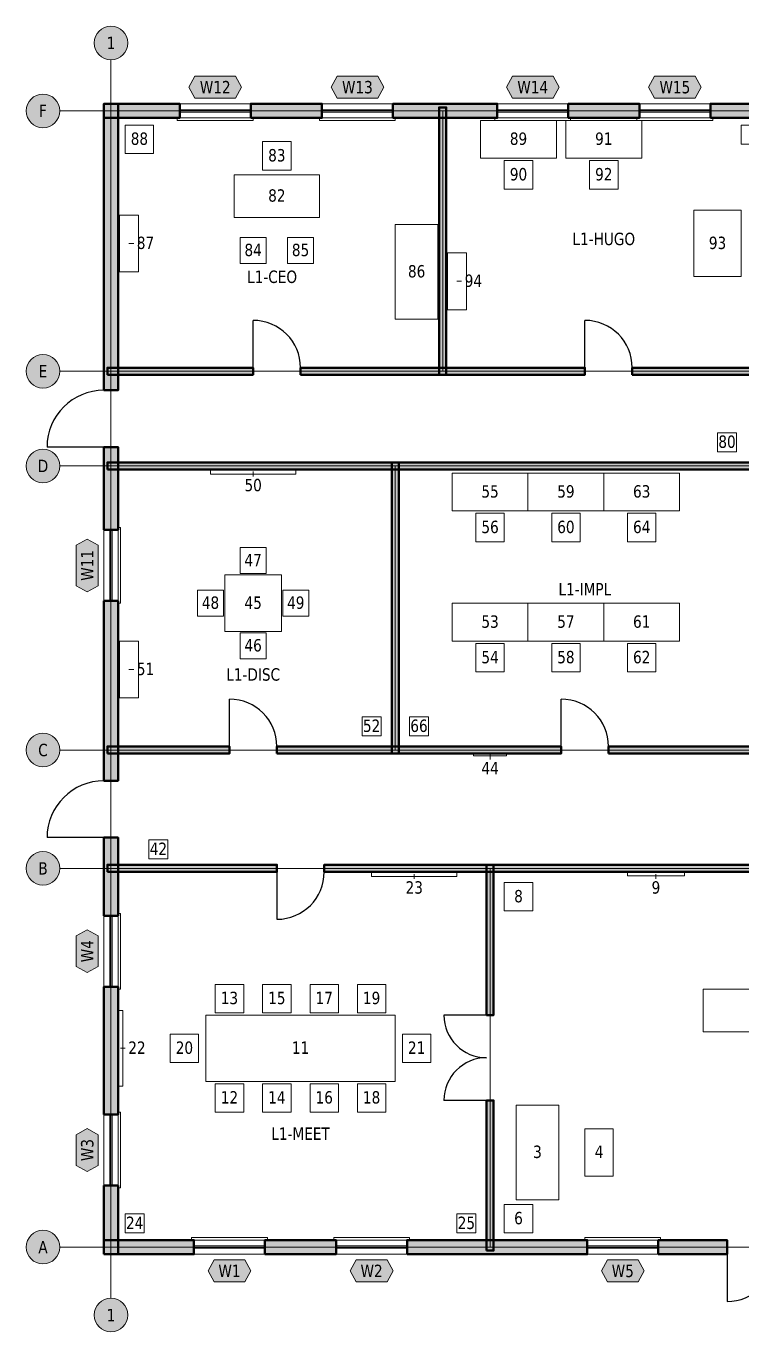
# Model space of a CAD drawing. Header units: millimetres. Extents: x -1791 to 33791, y -1791 to 25791.
# Drawn here: x -1791 to 13314, y -1791 to 25791 of the extents above; entities that cross this region are included whole.
import ezdxf
from ezdxf.enums import TextEntityAlignment as Align

# ---------------------------------------------------------------- set-up
doc = ezdxf.new("R2010")
doc.units = ezdxf.units.MM
doc.linetypes.add('CENTER', pattern=[5.08, 3.175, -0.635, 0.635, -0.635])
doc.linetypes.add('DASHED', pattern=[1.524, 1.27, -0.254])
for name, color, linetype, lineweight, true_color in [('A-ANNO-RMNM', 7, 'Continuous', 18, 0x22302a), ('A-DOOR', 7, 'Continuous', 25, 0x1f4d3a), ('A-FURN', 7, 'Continuous', 18, 0x8a8076), ('A-FURN-IDEN', 7, 'Continuous', 9, 0x8a8076), ('A-GLAZ', 7, 'Continuous', 18, 0x1f4d3a), ('A-GLAZ-IDEN', 7, 'Continuous', 13, 0x3d5a4c), ('A-GRID', 7, 'CENTER', 13, 0x8fa99b), ('A-GRID-IDEN', 7, 'Continuous', 18, 0x2f4238), ('A-WALL', 7, 'Continuous', 50, 0x1f4d3a)]:
    doc.layers.add(name, color=color, linetype=linetype, lineweight=lineweight, true_color=true_color)
doc.layers.add('A-AREA', color=7, linetype='Continuous', lineweight=13, true_color=0xa0b4aa, plot=False)
doc.styles.add('KR-SANS', font='DejaVuSans.ttf', dxfattribs={"width": 0.8})

msp = doc.modelspace()

# ---------------------------------------------------------------- hatches: boundary and pattern name
at = {"layer": 'A-GLAZ-IDEN', "true_color": 0xffffff}
h = msp.add_hatch(color=7, dxfattribs=at)
h.dxf.hatch_style = 1
h.paths.add_polyline_path([(1644, 24502), (1771, 24734), (2629, 24734), (2756, 24502), (2629, 24270), (1771, 24270)])
h = msp.add_hatch(color=7, dxfattribs=at)
h.dxf.hatch_style = 1
h.paths.add_polyline_path([(4644, 24502), (4771, 24734), (5629, 24734), (5756, 24502), (5629, 24270), (4771, 24270)])
h = msp.add_hatch(color=7, dxfattribs=at)
h.dxf.hatch_style = 1
h.paths.add_polyline_path([(8344, 24502), (8471, 24734), (9329, 24734), (9456, 24502), (9329, 24270), (8471, 24270)])
h = msp.add_hatch(color=7, dxfattribs=at)
h.dxf.hatch_style = 1
h.paths.add_polyline_path([(11344, 24502), (11471, 24734), (12329, 24734), (12456, 24502), (12329, 24270), (11471, 24270)])
h = msp.add_hatch(color=7, dxfattribs=at)
h.dxf.hatch_style = 1
h.paths.add_polyline_path([(-502, 13844), (-734, 13971), (-734, 14829), (-502, 14956), (-270, 14829), (-270, 13971)])
h = msp.add_hatch(color=7, dxfattribs=at)
h.dxf.hatch_style = 1
h.paths.add_polyline_path([(-502, 5798), (-734, 5925), (-734, 6575), (-502, 6702), (-270, 6575), (-270, 5925)])
h = msp.add_hatch(color=7, dxfattribs=at)
h.dxf.hatch_style = 1
h.paths.add_polyline_path([(-502, 1598), (-734, 1725), (-734, 2375), (-502, 2502), (-270, 2375), (-270, 1725)])
h = msp.add_hatch(color=7, dxfattribs=at)
h.dxf.hatch_style = 1
h.paths.add_polyline_path([(2048, -502), (2175, -270), (2825, -270), (2952, -502), (2825, -734), (2175, -734)])
h = msp.add_hatch(color=7, dxfattribs=at)
h.dxf.hatch_style = 1
h.paths.add_polyline_path([(5048, -502), (5175, -270), (5825, -270), (5952, -502), (5825, -734), (5175, -734)])
h = msp.add_hatch(color=7, dxfattribs=at)
h.dxf.hatch_style = 1
h.paths.add_polyline_path([(10348, -502), (10475, -270), (11125, -270), (11252, -502), (11125, -734), (10475, -734)])
at = {"layer": 'A-GRID-IDEN', "true_color": 0xffffff}
h = msp.add_hatch(color=7, dxfattribs=at)
h.dxf.hatch_style = 1
edge = h.paths.add_edge_path()
edge.add_arc((0, 25435), 355, 0, 360)
h = msp.add_hatch(color=7, dxfattribs=at)
h.dxf.hatch_style = 1
edge = h.paths.add_edge_path()
edge.add_arc((-1435, 24000), 355, 0, 360)
h = msp.add_hatch(color=7, dxfattribs=at)
h.dxf.hatch_style = 1
edge = h.paths.add_edge_path()
edge.add_arc((-1435, 18500), 355, 0, 360)
h = msp.add_hatch(color=7, dxfattribs=at)
h.dxf.hatch_style = 1
edge = h.paths.add_edge_path()
edge.add_arc((-1435, 16500), 355, 0, 360)
h = msp.add_hatch(color=7, dxfattribs=at)
h.dxf.hatch_style = 1
edge = h.paths.add_edge_path()
edge.add_arc((-1435, 10500), 355, 0, 360)
h = msp.add_hatch(color=7, dxfattribs=at)
h.dxf.hatch_style = 1
edge = h.paths.add_edge_path()
edge.add_arc((-1435, 8000), 355, 0, 360)
h = msp.add_hatch(color=7, dxfattribs=at)
h.dxf.hatch_style = 1
edge = h.paths.add_edge_path()
edge.add_arc((-1435, 0), 355, 0, 360)
h = msp.add_hatch(color=7, dxfattribs=at)
h.dxf.hatch_style = 1
edge = h.paths.add_edge_path()
edge.add_arc((0, -1435), 355, 0, 360)
at = {"layer": 'A-WALL', "true_color": 0x1f4d3a}
h = msp.add_hatch(color=119, dxfattribs=at)
h.dxf.hatch_style = 1
h.paths.add_polyline_path([(-150, 23850), (1450, 23850), (1450, 24150), (-150, 24150)])
h = msp.add_hatch(color=119, dxfattribs=at)
h.dxf.hatch_style = 1
h.paths.add_polyline_path([(-150, 18100), (150, 18100), (150, 24150), (-150, 24150)])
h = msp.add_hatch(color=119, dxfattribs=at)
h.dxf.hatch_style = 1
h.paths.add_polyline_path([(2950, 23850), (4450, 23850), (4450, 24150), (2950, 24150)])
h = msp.add_hatch(color=119, dxfattribs=at)
h.dxf.hatch_style = 1
h.paths.add_polyline_path([(5950, 23850), (8150, 23850), (8150, 24150), (5950, 24150)])
at = {"layer": 'A-WALL', "true_color": 0x4e7a64}
h = msp.add_hatch(color=117, dxfattribs=at)
h.dxf.hatch_style = 1
h.paths.add_polyline_path([(6925, 18425), (7075, 18425), (7075, 24075), (6925, 24075)])
at = {"layer": 'A-WALL', "true_color": 0x1f4d3a}
h = msp.add_hatch(color=119, dxfattribs=at)
h.dxf.hatch_style = 1
h.paths.add_polyline_path([(9650, 23850), (11150, 23850), (11150, 24150), (9650, 24150)])
h = msp.add_hatch(color=119, dxfattribs=at)
h.dxf.hatch_style = 1
h.paths.add_polyline_path([(12650, 23850), (14750, 23850), (14750, 24150), (12650, 24150)])
at = {"layer": 'A-WALL', "true_color": 0x4e7a64}
h = msp.add_hatch(color=117, dxfattribs=at)
h.dxf.hatch_style = 1
h.paths.add_polyline_path([(-75, 18425), (3000, 18425), (3000, 18575), (-75, 18575)])
h = msp.add_hatch(color=117, dxfattribs=at)
h.dxf.hatch_style = 1
h.paths.add_polyline_path([(4000, 18425), (10000, 18425), (10000, 18575), (4000, 18575)])
h = msp.add_hatch(color=117, dxfattribs=at)
h.dxf.hatch_style = 1
h.paths.add_polyline_path([(11000, 18425), (16500, 18425), (16500, 18575), (11000, 18575)])
at = {"layer": 'A-WALL', "true_color": 0x1f4d3a}
h = msp.add_hatch(color=119, dxfattribs=at)
h.dxf.hatch_style = 1
h.paths.add_polyline_path([(-150, 15150), (150, 15150), (150, 16900), (-150, 16900)])
at = {"layer": 'A-WALL', "true_color": 0x4e7a64}
h = msp.add_hatch(color=117, dxfattribs=at)
h.dxf.hatch_style = 1
h.paths.add_polyline_path([(-75, 16425), (16850, 16425), (16850, 16575), (-75, 16575)])
h = msp.add_hatch(color=117, dxfattribs=at)
h.dxf.hatch_style = 1
h.paths.add_polyline_path([(5925, 10425), (6075, 10425), (6075, 16575), (5925, 16575)])
at = {"layer": 'A-WALL', "true_color": 0x1f4d3a}
h = msp.add_hatch(color=119, dxfattribs=at)
h.dxf.hatch_style = 1
h.paths.add_polyline_path([(-150, 9850), (150, 9850), (150, 13650), (-150, 13650)])
at = {"layer": 'A-WALL', "true_color": 0x4e7a64}
h = msp.add_hatch(color=117, dxfattribs=at)
h.dxf.hatch_style = 1
h.paths.add_polyline_path([(-75, 10425), (2500, 10425), (2500, 10575), (-75, 10575)])
h = msp.add_hatch(color=117, dxfattribs=at)
h.dxf.hatch_style = 1
h.paths.add_polyline_path([(3500, 10425), (9500, 10425), (9500, 10575), (3500, 10575)])
h = msp.add_hatch(color=117, dxfattribs=at)
h.dxf.hatch_style = 1
h.paths.add_polyline_path([(10500, 10425), (17200, 10425), (17200, 10575), (10500, 10575)])
at = {"layer": 'A-WALL', "true_color": 0x1f4d3a}
h = msp.add_hatch(color=119, dxfattribs=at)
h.dxf.hatch_style = 1
h.paths.add_polyline_path([(-150, 7000), (150, 7000), (150, 8650), (-150, 8650)])
at = {"layer": 'A-WALL', "true_color": 0x4e7a64}
h = msp.add_hatch(color=117, dxfattribs=at)
h.dxf.hatch_style = 1
h.paths.add_polyline_path([(-75, 7925), (3500, 7925), (3500, 8075), (-75, 8075)])
h = msp.add_hatch(color=117, dxfattribs=at)
h.dxf.hatch_style = 1
h.paths.add_polyline_path([(4500, 7925), (15500, 7925), (15500, 8075), (4500, 8075)])
h = msp.add_hatch(color=117, dxfattribs=at)
h.dxf.hatch_style = 1
h.paths.add_polyline_path([(7925, 4900), (8075, 4900), (8075, 8075), (7925, 8075)])
at = {"layer": 'A-WALL', "true_color": 0x1f4d3a}
h = msp.add_hatch(color=119, dxfattribs=at)
h.dxf.hatch_style = 1
h.paths.add_polyline_path([(-150, 2800), (150, 2800), (150, 5500), (-150, 5500)])
at = {"layer": 'A-WALL', "true_color": 0x4e7a64}
h = msp.add_hatch(color=117, dxfattribs=at)
h.dxf.hatch_style = 1
h.paths.add_polyline_path([(7925, -75), (8075, -75), (8075, 3100), (7925, 3100)])
at = {"layer": 'A-WALL', "true_color": 0x1f4d3a}
h = msp.add_hatch(color=119, dxfattribs=at)
h.dxf.hatch_style = 1
h.paths.add_polyline_path([(-150, -150), (150, -150), (150, 1300), (-150, 1300)])
h = msp.add_hatch(color=119, dxfattribs=at)
h.dxf.hatch_style = 1
h.paths.add_polyline_path([(-150, -150), (1750, -150), (1750, 150), (-150, 150)])
h = msp.add_hatch(color=119, dxfattribs=at)
h.dxf.hatch_style = 1
h.paths.add_polyline_path([(3250, -150), (4750, -150), (4750, 150), (3250, 150)])
h = msp.add_hatch(color=119, dxfattribs=at)
h.dxf.hatch_style = 1
h.paths.add_polyline_path([(6250, -150), (10050, -150), (10050, 150), (6250, 150)])
h = msp.add_hatch(color=119, dxfattribs=at)
h.dxf.hatch_style = 1
h.paths.add_polyline_path([(11550, -150), (13000, -150), (13000, 150), (11550, 150)])

# ---------------------------------------------------------------- linework, layer by layer
at = {"layer": 'A-AREA', "color": 253, "true_color": 0xa0b4aa}
for points in [[(0, 18500), (7000, 18500), (7000, 24000), (0, 24000)], [(7000, 18500), (14000, 18500), (14000, 24000), (7000, 24000)], [(0, 16500), (32000, 16500), (32000, 18500), (0, 18500)], [(0, 10500), (6000, 10500), (6000, 16500), (0, 16500)], [(6000, 10500), (14000, 10500), (14000, 16500), (6000, 16500)], [(0, 8000), (32000, 8000), (32000, 10500), (0, 10500)], [(0, 0), (8000, 0), (8000, 8000), (0, 8000)], [(8000, 0), (20000, 0), (20000, 8000), (8000, 8000)]]:
    msp.add_lwpolyline(points, close=True, dxfattribs=at)
at = {"layer": 'A-DOOR', "color": 119, "true_color": 0x1f4d3a}
for points in [[(3000, 18575), (3000, 19575)], [(10000, 18575), (10000, 19575)], [(-150, 16900), (-1350, 16900)], [(2500, 10575), (2500, 11575)], [(9500, 10575), (9500, 11575)], [(-150, 8650), (-1350, 8650)], [(3500, 7925), (3500, 6925)], [(7925, 4900), (7025, 4900)], [(7925, 3100), (7025, 3100)], [(13000, -150), (13000, -1150)]]:
    msp.add_lwpolyline(points, dxfattribs=at)
for centre, radius, start, end in [((3000, 18575), 1000, 0, 90), ((10000, 18575), 1000, 0, 90), ((-150, 16900), 1200, 90, 180), ((2500, 10575), 1000, 0, 90), ((9500, 10575), 1000, 0, 90), ((-150, 8650), 1200, 90, 180), ((3500, 7925), 1000, 270, 0), ((7925, 4900), 900, 180, 270), ((7925, 3100), 900, 90, 180), ((13000, -150), 1000, 270, 0)]:
    msp.add_arc(centre, radius, start, end, dxfattribs=at)
at = {"layer": 'A-FURN', "color": 8, "true_color": 0x8a8076}
for points in [[(7800, 23000), (9400, 23000), (9400, 23800), (7800, 23800)], [(9600, 23000), (11200, 23000), (11200, 23800), (9600, 23800)], [(300, 23100), (900, 23100), (900, 23700), (300, 23700)], [(13300, 23300), (13700, 23300), (13700, 23700), (13300, 23700)], [(3200, 22750), (3800, 22750), (3800, 23350), (3200, 23350)], [(8900, 22950), (8300, 22950), (8300, 22350), (8900, 22350)], [(10700, 22950), (10100, 22950), (10100, 22350), (10700, 22350)], [(4400, 22650), (2600, 22650), (2600, 21750), (4400, 21750)], [(580, 20600), (580, 21800), (180, 21800), (180, 20600)], [(12300, 21900), (12300, 20500), (13300, 20500), (13300, 21900)], [(6900, 19600), (6900, 21600), (6000, 21600), (6000, 19600)], [(3275, 21325), (2725, 21325), (2725, 20775), (3275, 20775)], [(4275, 21325), (3725, 21325), (3725, 20775), (4275, 20775)], [(7500, 19800), (7500, 21000), (7100, 21000), (7100, 19800)], [(12800, 16800), (13200, 16800), (13200, 17200), (12800, 17200)], [(2100, 16330), (3900, 16330), (3900, 16430), (2100, 16430)], [(7200, 15550), (8800, 15550), (8800, 16350), (7200, 16350)], [(8800, 15550), (10400, 15550), (10400, 16350), (8800, 16350)], [(10400, 15550), (12000, 15550), (12000, 16350), (10400, 16350)], [(8300, 15500), (7700, 15500), (7700, 14900), (8300, 14900)], [(9900, 15500), (9300, 15500), (9300, 14900), (9900, 14900)], [(11500, 15500), (10900, 15500), (10900, 14900), (11500, 14900)], [(2725, 14225), (3275, 14225), (3275, 14775), (2725, 14775)], [(2400, 13000), (3600, 13000), (3600, 14200), (2400, 14200)], [(2375, 13325), (2375, 13875), (1825, 13875), (1825, 13325)], [(3625, 13875), (3625, 13325), (4175, 13325), (4175, 13875)], [(7200, 12800), (8800, 12800), (8800, 13600), (7200, 13600)], [(8800, 12800), (10400, 12800), (10400, 13600), (8800, 13600)], [(10400, 12800), (12000, 12800), (12000, 13600), (10400, 13600)], [(3275, 12975), (2725, 12975), (2725, 12425), (3275, 12425)], [(580, 11600), (580, 12800), (180, 12800), (180, 11600)], [(8300, 12750), (7700, 12750), (7700, 12150), (8300, 12150)], [(9900, 12750), (9300, 12750), (9300, 12150), (9900, 12150)], [(11500, 12750), (10900, 12750), (10900, 12150), (11500, 12150)], [(5300, 10800), (5700, 10800), (5700, 11200), (5300, 11200)], [(6300, 10800), (6700, 10800), (6700, 11200), (6300, 11200)], [(8350, 10425), (7650, 10425), (7650, 10375), (8350, 10375)], [(800, 8200), (1200, 8200), (1200, 8600), (800, 8600)], [(5500, 7830), (7300, 7830), (7300, 7930), (5500, 7930)], [(10900, 7840), (12100, 7840), (12100, 7920), (10900, 7920)], [(8300, 7100), (8900, 7100), (8900, 7700), (8300, 7700)], [(2200, 4950), (2800, 4950), (2800, 5550), (2200, 5550)], [(3200, 4950), (3800, 4950), (3800, 5550), (3200, 5550)], [(4200, 4950), (4800, 4950), (4800, 5550), (4200, 5550)], [(5200, 4950), (5800, 4950), (5800, 5550), (5200, 5550)], [(12500, 4550), (15500, 4550), (15500, 5450), (12500, 5450)], [(250, 3400), (250, 5000), (150, 5000), (150, 3400)], [(2000, 3500), (6000, 3500), (6000, 4900), (2000, 4900)], [(1850, 3900), (1850, 4500), (1250, 4500), (1250, 3900)], [(6150, 4500), (6150, 3900), (6750, 3900), (6750, 4500)], [(2800, 3450), (2200, 3450), (2200, 2850), (2800, 2850)], [(3800, 3450), (3200, 3450), (3200, 2850), (3800, 2850)], [(4800, 3450), (4200, 3450), (4200, 2850), (4800, 2850)], [(5800, 3450), (5200, 3450), (5200, 2850), (5800, 2850)], [(8550, 3000), (8550, 1000), (9450, 1000), (9450, 3000)], [(10600, 1500), (10600, 2500), (10000, 2500), (10000, 1500)], [(8300, 300), (8900, 300), (8900, 900), (8300, 900)], [(300, 300), (700, 300), (700, 700), (300, 700)], [(7300, 300), (7700, 300), (7700, 700), (7300, 700)]]:
    msp.add_lwpolyline(points, close=True, dxfattribs=at)
at = {"layer": 'A-FURN-IDEN', "color": 49, "true_color": 0x4a423b}
for points in [[(380, 21200), (480, 21200)], [(7300, 20400), (7400, 20400)], [(3000, 16380), (3000, 16280)], [(380, 12200), (480, 12200)], [(8000, 10400), (8000, 10300)], [(6400, 7880), (6400, 7780)], [(11500, 7880), (11500, 7780)], [(200, 4200), (300, 4200)]]:
    msp.add_lwpolyline(points, dxfattribs=at)
at = {"layer": 'A-GLAZ', "color": 119, "true_color": 0x1f4d3a}
for points in [[(1450, 24150), (2950, 24150)], [(1450, 24025), (2950, 24025)], [(4450, 24150), (5950, 24150)], [(4450, 24025), (5950, 24025)], [(8150, 24150), (9650, 24150)], [(8150, 24025), (9650, 24025)], [(11150, 24150), (12650, 24150)], [(11150, 24025), (12650, 24025)], [(1400, 23850), (1400, 23800), (3000, 23800), (3000, 23850)], [(1450, 23975), (2950, 23975)], [(1450, 23850), (2950, 23850)], [(4400, 23850), (4400, 23800), (6000, 23800), (6000, 23850)], [(4450, 23975), (5950, 23975)], [(4450, 23850), (5950, 23850)], [(8100, 23850), (8100, 23800), (9700, 23800), (9700, 23850)], [(8150, 23975), (9650, 23975)], [(8150, 23850), (9650, 23850)], [(11100, 23850), (11100, 23800), (12700, 23800), (12700, 23850)], [(11150, 23975), (12650, 23975)], [(11150, 23850), (12650, 23850)], [(150, 13600), (200, 13600), (200, 15200), (150, 15200)], [(-150, 13650), (-150, 15150)], [(-25, 13650), (-25, 15150)], [(25, 13650), (25, 15150)], [(150, 13650), (150, 15150)], [(-150, 5500), (-150, 7000)], [(-25, 5500), (-25, 7000)], [(25, 5500), (25, 7000)], [(150, 5450), (200, 5450), (200, 7050), (150, 7050)], [(150, 5500), (150, 7000)], [(-150, 1300), (-150, 2800)], [(-25, 1300), (-25, 2800)], [(25, 1300), (25, 2800)], [(150, 1250), (200, 1250), (200, 2850), (150, 2850)], [(150, 1300), (150, 2800)], [(1700, 150), (1700, 200), (3300, 200), (3300, 150)], [(1750, 150), (3250, 150)], [(1750, 25), (3250, 25)], [(4700, 150), (4700, 200), (6300, 200), (6300, 150)], [(4750, 150), (6250, 150)], [(4750, 25), (6250, 25)], [(10000, 150), (10000, 200), (11600, 200), (11600, 150)], [(10050, 150), (11550, 150)], [(10050, 25), (11550, 25)], [(1750, -25), (3250, -25)], [(1750, -150), (3250, -150)], [(4750, -25), (6250, -25)], [(4750, -150), (6250, -150)], [(10050, -25), (11550, -25)], [(10050, -150), (11550, -150)]]:
    msp.add_lwpolyline(points, dxfattribs=at)
at = {"layer": 'A-GLAZ-IDEN', "color": 119, "true_color": 0x1f4d3a}
for points in [[(1644, 24502), (1771, 24734), (2629, 24734), (2756, 24502), (2629, 24270), (1771, 24270)], [(4644, 24502), (4771, 24734), (5629, 24734), (5756, 24502), (5629, 24270), (4771, 24270)], [(8344, 24502), (8471, 24734), (9329, 24734), (9456, 24502), (9329, 24270), (8471, 24270)], [(11344, 24502), (11471, 24734), (12329, 24734), (12456, 24502), (12329, 24270), (11471, 24270)], [(-502, 13844), (-734, 13971), (-734, 14829), (-502, 14956), (-270, 14829), (-270, 13971)], [(-502, 5798), (-734, 5925), (-734, 6575), (-502, 6702), (-270, 6575), (-270, 5925)], [(-502, 1598), (-734, 1725), (-734, 2375), (-502, 2502), (-270, 2375), (-270, 1725)], [(2048, -502), (2175, -270), (2825, -270), (2952, -502), (2825, -734), (2175, -734)], [(5048, -502), (5175, -270), (5825, -270), (5952, -502), (5825, -734), (5175, -734)], [(10348, -502), (10475, -270), (11125, -270), (11252, -502), (11125, -734), (10475, -734)]]:
    msp.add_lwpolyline(points, close=True, dxfattribs=at)
at = {"layer": 'A-GRID', "color": 253, "linetype": 'DASHED', "ltscale": 17.638889, "true_color": 0x8fa99b}
for points in [[(0, -1080), (0, 25080)], [(-1080, 24000), (33080, 24000)], [(-1080, 18500), (33080, 18500)], [(-1080, 16500), (33080, 16500)], [(-1080, 10500), (33080, 10500)], [(-1080, 8000), (33080, 8000)], [(-1080, 0), (33080, 0)]]:
    msp.add_lwpolyline(points, dxfattribs=at)
at = {"layer": 'A-GRID-IDEN', "color": 119, "true_color": 0x2f4238}
for centre in [(0, 25435), (-1435, 24000), (-1435, 18500), (-1435, 16500), (-1435, 10500), (-1435, 8000), (-1435, 0), (0, -1435)]:
    msp.add_circle(centre, 355, dxfattribs=at)
at = {"layer": 'A-WALL', "color": 119, "true_color": 0x1f4d3a}
for points in [[(-150, 23850), (1450, 23850), (1450, 24150), (-150, 24150)], [(-150, 18100), (150, 18100), (150, 24150), (-150, 24150)], [(2950, 23850), (4450, 23850), (4450, 24150), (2950, 24150)], [(5950, 23850), (8150, 23850), (8150, 24150), (5950, 24150)], [(9650, 23850), (11150, 23850), (11150, 24150), (9650, 24150)], [(12650, 23850), (14750, 23850), (14750, 24150), (12650, 24150)], [(-150, 15150), (150, 15150), (150, 16900), (-150, 16900)], [(-150, 9850), (150, 9850), (150, 13650), (-150, 13650)], [(-150, 7000), (150, 7000), (150, 8650), (-150, 8650)], [(-150, 2800), (150, 2800), (150, 5500), (-150, 5500)], [(-150, -150), (150, -150), (150, 1300), (-150, 1300)], [(-150, -150), (1750, -150), (1750, 150), (-150, 150)], [(3250, -150), (4750, -150), (4750, 150), (3250, 150)], [(6250, -150), (10050, -150), (10050, 150), (6250, 150)], [(11550, -150), (13000, -150), (13000, 150), (11550, 150)]]:
    msp.add_lwpolyline(points, close=True, dxfattribs=at)
at = {"layer": 'A-WALL', "color": 117, "true_color": 0x4e7a64}
for points in [[(6925, 18425), (7075, 18425), (7075, 24075), (6925, 24075)], [(-75, 18425), (3000, 18425), (3000, 18575), (-75, 18575)], [(4000, 18425), (10000, 18425), (10000, 18575), (4000, 18575)], [(11000, 18425), (16500, 18425), (16500, 18575), (11000, 18575)], [(-75, 16425), (16850, 16425), (16850, 16575), (-75, 16575)], [(5925, 10425), (6075, 10425), (6075, 16575), (5925, 16575)], [(-75, 10425), (2500, 10425), (2500, 10575), (-75, 10575)], [(3500, 10425), (9500, 10425), (9500, 10575), (3500, 10575)], [(10500, 10425), (17200, 10425), (17200, 10575), (10500, 10575)], [(-75, 7925), (3500, 7925), (3500, 8075), (-75, 8075)], [(4500, 7925), (15500, 7925), (15500, 8075), (4500, 8075)], [(7925, 4900), (8075, 4900), (8075, 8075), (7925, 8075)], [(7925, -75), (8075, -75), (8075, 3100), (7925, 3100)]]:
    msp.add_lwpolyline(points, close=True, dxfattribs=at)

# ---------------------------------------------------------------- texts
at = {"layer": 'A-ANNO-RMNM', "color": 119, "true_color": 0x1f4d3a, "style": 'KR-SANS', "width": 0.8}
for s, p in [('L1-HUGO', (10400, 21165)), ('L1-CEO', (3400, 20365)), ('L1-IMPL', (10000, 13765)), ('L1-DISC', (3000, 11965)), ('L1-MEET', (4000, 2265))]:
    msp.add_text(s, height=261.8, dxfattribs=at).set_placement(p, align=Align.CENTER)
at = {"layer": 'A-FURN-IDEN', "color": 49, "true_color": 0x4a423b, "style": 'KR-SANS', "width": 0.8}
for s, height, p in [('88', 261.8, (600, 23282)), ('89', 261.8, (8600, 23282)), ('91', 261.8, (10400, 23282)), ('83', 261.8, (3500, 22932)), ('90', 261.8, (8600, 22532)), ('92', 261.8, (10400, 22532)), ('82', 261.8, (3500, 22082)), ('87', 261.8, (728, 21082)), ('93', 261.8, (12800, 21082)), ('84', 261.8, (3000, 20932)), ('85', 261.8, (4000, 20932)), ('86', 261.8, (6450, 20482)), ('94', 261.8, (7648, 20282)), ('80', 261.8, (13000, 16882)), ('50', 261.8, (3000, 15966)), ('55', 261.8, (8000, 15832)), ('59', 261.8, (9600, 15832)), ('63', 261.8, (11200, 15832)), ('56', 261.8, (8000, 15082)), ('60', 261.8, (9600, 15082)), ('64', 261.8, (11200, 15082)), ('47', 261.8, (3000, 14382)), ('48', 261.8, (2100, 13482)), ('45', 261.8, (3000, 13482)), ('49', 261.8, (3900, 13482)), ('53', 261.8, (8000, 13082)), ('57', 261.8, (9600, 13082)), ('61', 261.8, (11200, 13082)), ('46', 261.8, (3000, 12582)), ('54', 261.8, (8000, 12332)), ('58', 261.8, (9600, 12332)), ('62', 261.8, (11200, 12332)), ('51', 261.8, (728, 12082)), ('52', 261.8, (5500, 10882)), ('66', 261.8, (6500, 10882)), ('44', 261.8, (8000, 9986)), ('42', 261.8, (1000, 8282)), ('23', 261.8, (6400, 7466)), ('9', 262, (11500, 7466)), ('8', 262, (8600, 7282)), ('13', 261.8, (2500, 5132)), ('15', 261.8, (3500, 5132)), ('17', 261.8, (4500, 5132)), ('19', 261.8, (5500, 5132)), ('22', 261.8, (548, 4082)), ('20', 261.8, (1550, 4082)), ('11', 261.8, (4000, 4082)), ('21', 261.8, (6450, 4082)), ('12', 261.8, (2500, 3032)), ('14', 261.8, (3500, 3032)), ('16', 261.8, (4500, 3032)), ('18', 261.8, (5500, 3032)), ('3', 262, (9000, 1882)), ('4', 262, (10300, 1882)), ('24', 261.8, (500, 382)), ('25', 261.8, (7500, 382)), ('6', 262, (8600, 482))]:
    msp.add_text(s, height=height, dxfattribs=at).set_placement(p, align=Align.CENTER)
at = {"layer": 'A-GLAZ-IDEN', "color": 250, "true_color": 0x22302a, "style": 'KR-SANS', "width": 0.8}
for s, p in [('W12', (2200, 24371)), ('W13', (5200, 24371)), ('W14', (8900, 24371)), ('W15', (11900, 24371)), ('W1', (2500, -633)), ('W2', (5500, -633)), ('W5', (10800, -633))]:
    msp.add_text(s, height=261.8, dxfattribs=at).set_placement(p, align=Align.CENTER)
for s, p in [('W11', (-371, 14400)), ('W4', (-371, 6250)), ('W3', (-371, 2050))]:
    msp.add_text(s, height=261.8, rotation=90, dxfattribs=at).set_placement(p, align=Align.CENTER)
at = {"layer": 'A-GRID-IDEN', "color": 250, "true_color": 0x22302a, "style": 'KR-SANS', "width": 0.8}
for s, p in [('1', (0, 25304)), ('F', (-1435, 23869)), ('E', (-1435, 18369)), ('D', (-1435, 16369)), ('C', (-1435, 10369)), ('B', (-1435, 7869)), ('A', (-1435, -131)), ('1', (0, -1566))]:
    msp.add_text(s, height=262, dxfattribs=at).set_placement(p, align=Align.CENTER)

doc.saveas('drawing.dxf')
